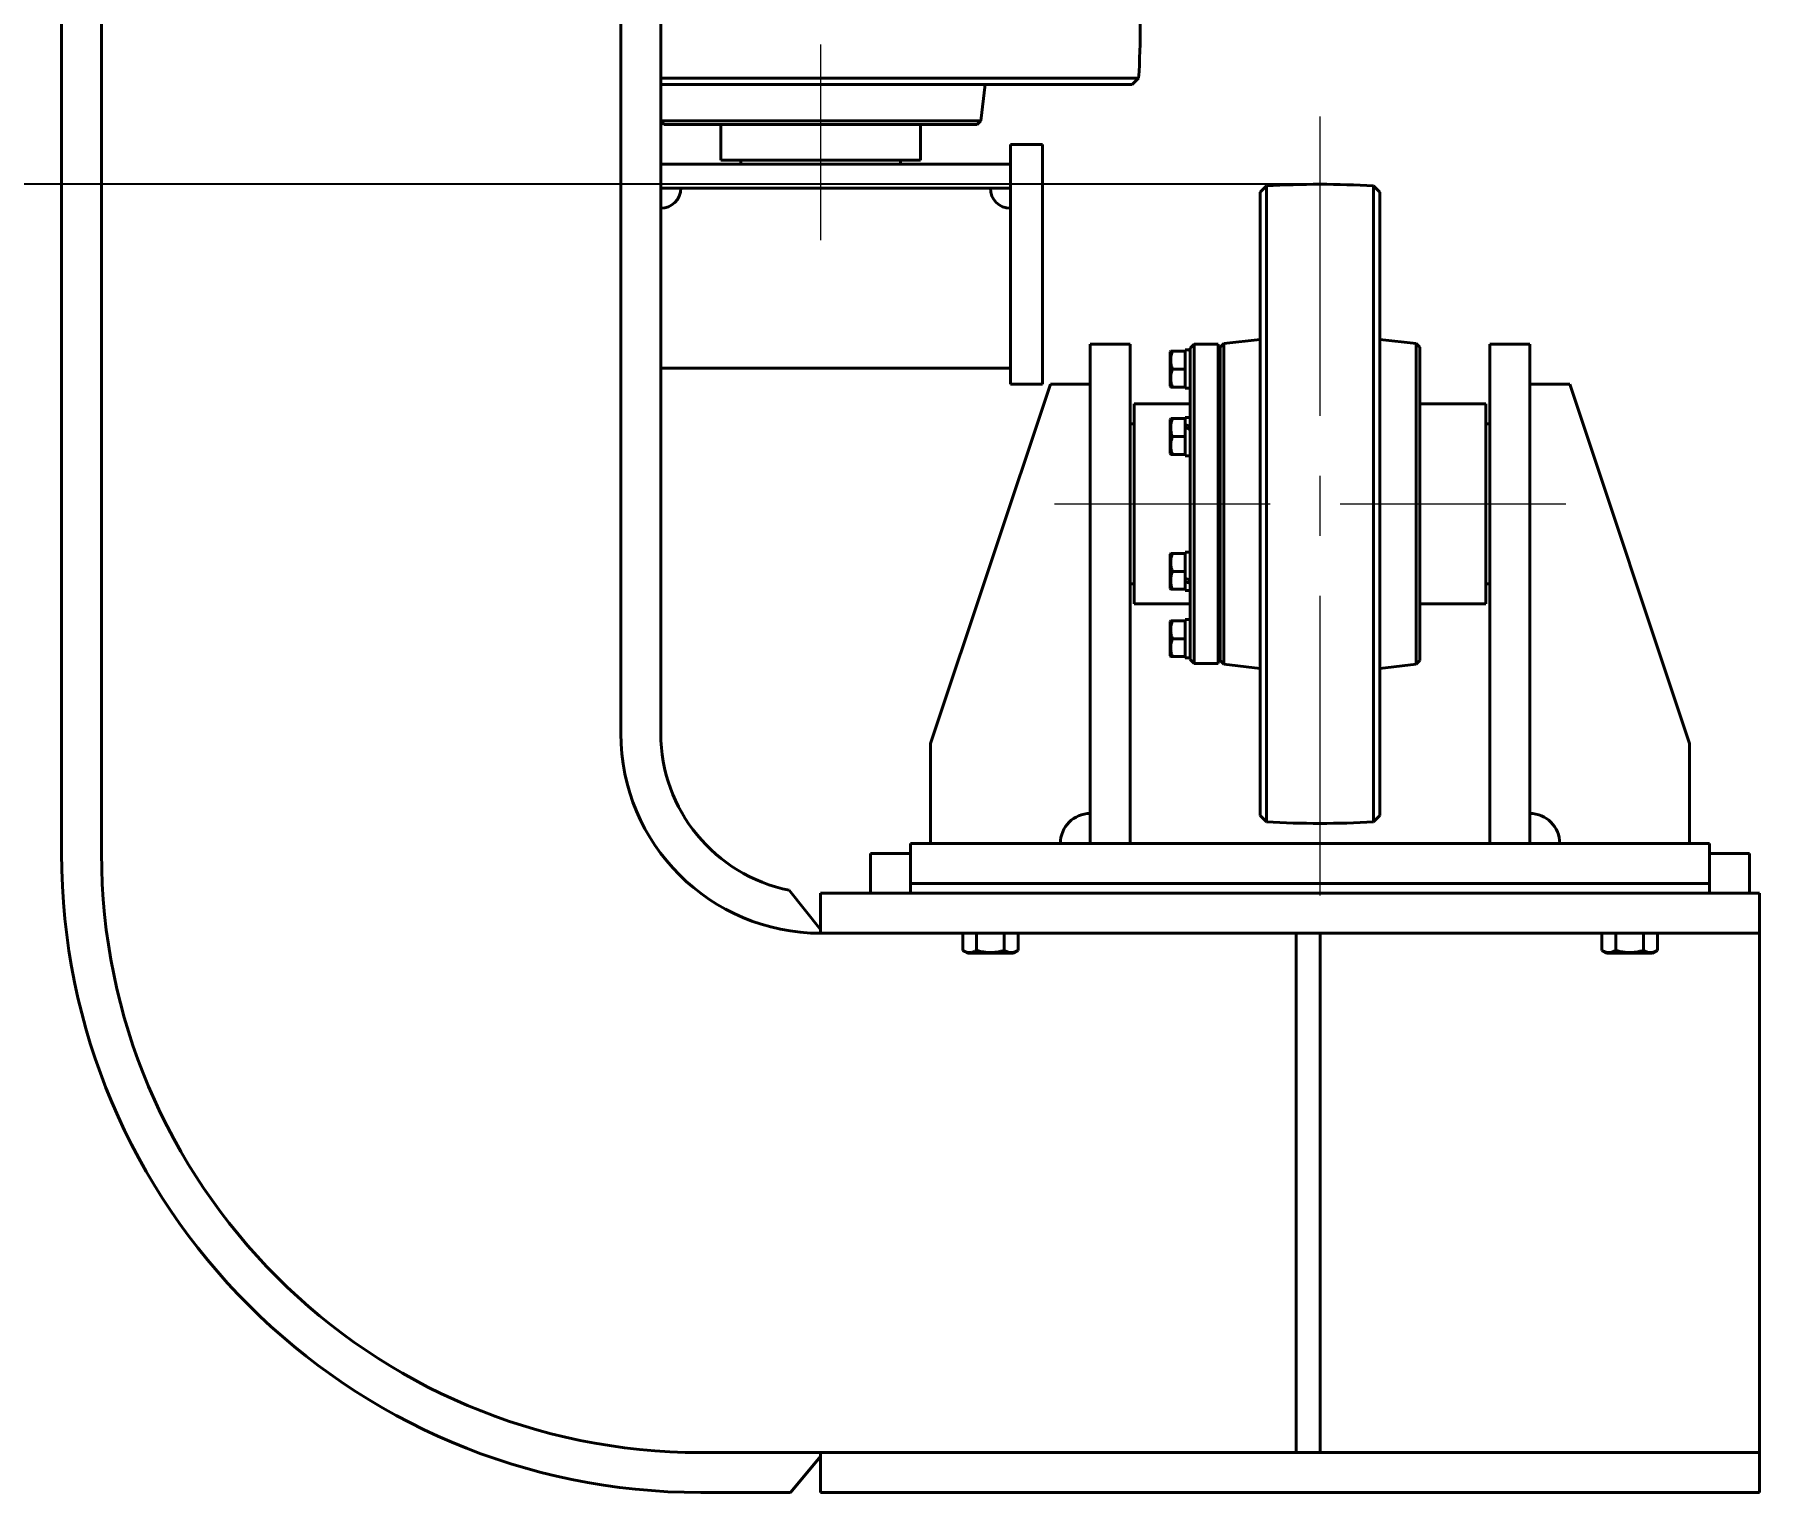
# Model space of a CAD drawing. Header units: millimetres. Extents: x 0 to 594, y 0 to 420.
# Drawn here: x 284.04 to 327.22, y 58.84 to 95.34 of the extents above; entities that cross this region are included whole.
import ezdxf

# ---------------------------------------------------------------- set-up
doc = ezdxf.new("R2010")
doc.units = ezdxf.units.MM
for name, pattern in [('K5LT_AXLED', [12, 7.5, -1.5, 1.5, -1.5]), ('K5LT_BASIC', [0]), ('K5LT_THIN', [0])]:
    doc.linetypes.add(name, pattern=pattern)
doc.layers.add('Системный слой', color=7, linetype='Continuous')
doc.styles.add('KDIMTEXTSTYLE', font='GOST_AU.SHX', dxfattribs={"width": 0.96, "oblique": 15, "height": 5})
doc.dimstyles.new('KDIMSTYLE (0.05)', dxfattribs={"dimtxt": 5, "dimasz": 1, "dimexe": 2, "dimexo": 0.0625, "dimgap": 1, "dimtad": 1, "dimlfac": 20, "dimtxsty": 'KDIMTEXTSTYLE', "dimsah": 1, "dimcen": 0.09, "dimdle": 1, "dimadec": 0, "dimazin": 0, "dimtfac": 0.667, "dimtmove": 0, "dimatfit": 3, "dimfxl": 1, "dimtvp": 1, "dimtolj": 1, "dimtzin": 0, "dimarcsym": 0})

# ---------------------------------------------------------------- blocks, each defined once
blk = doc.blocks.new('U390')
at = {"layer": 'Системный слой', "color": 150, "linetype": 'K5LT_BASIC', "lineweight": 40, "true_color": 0x0080ff}
for p, q in [((320.368, 83.588), (320.368, 86.088)), ((320.368, 81.088), (320.368, 83.588))]:
    blk.add_line(p, q, dxfattribs=at)
blk = doc.blocks.new('U392')
at = {"layer": 'Системный слой', "color": 150, "linetype": 'K5LT_BASIC', "lineweight": 40, "true_color": 0x0080ff}
for p, q in [((312.843, 87.413), (312.843, 87.332)), ((312.843, 87.043), (312.843, 86.963))]:
    blk.add_line(p, q, dxfattribs=at)
blk = doc.blocks.new('U393')
at = {"layer": 'Системный слой', "color": 150, "linetype": 'K5LT_BASIC', "lineweight": 40, "true_color": 0x0080ff}
for p, q in [((312.843, 86.963), (312.843, 86.882)), ((312.843, 86.593), (312.843, 86.513))]:
    blk.add_line(p, q, dxfattribs=at)
blk = doc.blocks.new('U394')
at = {"layer": 'Системный слой', "color": 150, "linetype": 'K5LT_BASIC', "lineweight": 40, "true_color": 0x0080ff}
for p, q in [((312.486, 87.413), (312.481, 87.413)), ((312.481, 87.413), (312.486, 87.413)), ((312.5, 87.413), (312.486, 87.413)), ((312.486, 87.413), (312.5, 87.413)), ((312.521, 87.413), (312.5, 87.413)), ((312.5, 87.413), (312.521, 87.413))]:
    blk.add_line(p, q, dxfattribs=at)
blk = doc.blocks.new('U395')
at = {"layer": 'Системный слой', "color": 150, "linetype": 'K5LT_BASIC', "lineweight": 40, "true_color": 0x0080ff}
for p, q in [((312.468, 86.963), (312.468, 87.39)), ((312.468, 86.535), (312.468, 86.963))]:
    blk.add_line(p, q, dxfattribs=at)
blk = doc.blocks.new('U396')
at = {"layer": 'Системный слой', "color": 150, "linetype": 'K5LT_BASIC', "lineweight": 40, "true_color": 0x0080ff}
for p, q in [((313.668, 80.122), (313.668, 87.588)), ((313.668, 79.588), (313.668, 80.122))]:
    blk.add_line(p, q, dxfattribs=at)
blk = doc.blocks.new('U397')
at = {"layer": 'Системный слой', "color": 150, "linetype": 'K5LT_BASIC', "lineweight": 40, "true_color": 0x0080ff}
for p, q in [((312.968, 80.209), (312.968, 87.488)), ((312.968, 79.688), (312.968, 80.209))]:
    blk.add_line(p, q, dxfattribs=at)
blk = doc.blocks.new('U398')
at = {"layer": 'Системный слой', "color": 150, "linetype": 'K5LT_BASIC', "lineweight": 40, "true_color": 0x0080ff}
for p, q in [((313.068, 80.122), (313.068, 87.588)), ((313.068, 79.588), (313.068, 80.122))]:
    blk.add_line(p, q, dxfattribs=at)
blk = doc.blocks.new('U410')
at = {"layer": 'Системный слой', "color": 150, "linetype": 'K5LT_BASIC', "lineweight": 40, "true_color": 0x0080ff}
for p, q in [((312.843, 80.213), (312.843, 80.132)), ((312.843, 79.843), (312.843, 79.763))]:
    blk.add_line(p, q, dxfattribs=at)
blk = doc.blocks.new('U411')
at = {"layer": 'Системный слой', "color": 150, "linetype": 'K5LT_BASIC', "lineweight": 40, "true_color": 0x0080ff}
for p, q in [((312.843, 80.663), (312.843, 80.582)), ((312.843, 80.293), (312.843, 80.213))]:
    blk.add_line(p, q, dxfattribs=at)
blk = doc.blocks.new('U412')
at = {"layer": 'Системный слой', "color": 150, "linetype": 'K5LT_BASIC', "lineweight": 40, "true_color": 0x0080ff}
for p, q in [((312.486, 80.663), (312.481, 80.663)), ((312.481, 80.663), (312.486, 80.663)), ((312.5, 80.663), (312.486, 80.663)), ((312.486, 80.663), (312.5, 80.663)), ((312.521, 80.663), (312.5, 80.663)), ((312.5, 80.663), (312.521, 80.663))]:
    blk.add_line(p, q, dxfattribs=at)
blk = doc.blocks.new('U413')
at = {"layer": 'Системный слой', "color": 150, "linetype": 'K5LT_BASIC', "lineweight": 40, "true_color": 0x0080ff}
for p, q in [((301.218, 92.188), (303.718, 92.188)), ((303.718, 92.188), (306.218, 92.188))]:
    blk.add_line(p, q, dxfattribs=at)
blk = doc.blocks.new('U415')
at = {"layer": 'Системный слой', "color": 150, "linetype": 'K5LT_BASIC', "lineweight": 40, "true_color": 0x0080ff}
for p, q in [((312.843, 85.753), (312.843, 85.723)), ((312.843, 85.643), (312.843, 85.571)), ((312.843, 85.492), (312.843, 85.353)), ((312.843, 85.193), (312.843, 84.904)), ((312.843, 84.823), (312.843, 84.793))]:
    blk.add_line(p, q, dxfattribs=at)
blk = doc.blocks.new('U425')
at = {"layer": 'Системный слой', "color": 150, "linetype": 'K5LT_BASIC', "lineweight": 40, "true_color": 0x0080ff}
for p, q in [((312.843, 82.378), (312.843, 82.348)), ((312.843, 82.268), (312.843, 81.978)), ((312.843, 81.818), (312.843, 81.721)), ((312.843, 81.638), (312.843, 81.529)), ((312.843, 81.448), (312.843, 81.418))]:
    blk.add_line(p, q, dxfattribs=at)
blk = doc.blocks.new('U427')
at = {"layer": 'Системный слой', "color": 150, "linetype": 'K5LT_BASIC', "lineweight": 40, "true_color": 0x0080ff}
for p, q in [((312.843, 80.693), (312.843, 80.663)), ((312.843, 80.582), (312.843, 80.293)), ((312.843, 80.132), (312.843, 79.843)), ((312.843, 79.763), (312.843, 79.738))]:
    blk.add_line(p, q, dxfattribs=at)
blk = doc.blocks.new('U428')
at = {"layer": 'Системный слой', "color": 150, "linetype": 'K5LT_BASIC', "lineweight": 40, "true_color": 0x0080ff}
for p, q in [((312.843, 82.348), (312.843, 82.268)), ((312.843, 81.978), (312.843, 81.898))]:
    blk.add_line(p, q, dxfattribs=at)
blk = doc.blocks.new('U429')
at = {"layer": 'Системный слой', "color": 150, "linetype": 'K5LT_BASIC', "lineweight": 40, "true_color": 0x0080ff}
for p, q in [((312.843, 81.898), (312.843, 81.818)), ((312.843, 81.721), (312.843, 81.638)), ((312.843, 81.529), (312.843, 81.448))]:
    blk.add_line(p, q, dxfattribs=at)
blk = doc.blocks.new('U430')
at = {"layer": 'Системный слой', "color": 150, "linetype": 'K5LT_BASIC', "lineweight": 40, "true_color": 0x0080ff}
for p, q in [((312.486, 82.348), (312.481, 82.348)), ((312.481, 82.348), (312.486, 82.348)), ((312.486, 82.348), (312.5, 82.349)), ((312.5, 82.348), (312.486, 82.348)), ((312.5, 82.349), (312.521, 82.349)), ((312.521, 82.348), (312.5, 82.348))]:
    blk.add_line(p, q, dxfattribs=at)
blk = doc.blocks.new('U435')
at = {"layer": 'Системный слой', "color": 150, "linetype": 'K5LT_BASIC', "lineweight": 40, "true_color": 0x0080ff}
for p, q in [((312.843, 87.442), (312.843, 87.413)), ((312.843, 87.332), (312.843, 87.043)), ((312.843, 86.882), (312.843, 86.593)), ((312.843, 86.513), (312.843, 86.483))]:
    blk.add_line(p, q, dxfattribs=at)
blk = doc.blocks.new('U443')
at = {"layer": 'Системный слой', "color": 150, "linetype": 'K5LT_BASIC', "lineweight": 40, "true_color": 0x0080ff}
for p, q in [((303.718, 72.838), (307.275, 72.838)), ((308.661, 72.838), (315.618, 72.838)), ((316.218, 72.838), (323.275, 72.838)), ((324.661, 72.838), (327.218, 72.838))]:
    blk.add_line(p, q, dxfattribs=at)
blk = doc.blocks.new('U450')
at = {"layer": 'Системный слой', "color": 150, "linetype": 'K5LT_BASIC', "lineweight": 40, "true_color": 0x0080ff}
for p, q in [((312.843, 85.273), (312.843, 85.193)), ((312.843, 84.904), (312.843, 84.823))]:
    blk.add_line(p, q, dxfattribs=at)
blk = doc.blocks.new('U451')
at = {"layer": 'Системный слой', "color": 150, "linetype": 'K5LT_BASIC', "lineweight": 40, "true_color": 0x0080ff}
for p, q in [((312.843, 85.723), (312.843, 85.643)), ((312.843, 85.571), (312.843, 85.492)), ((312.843, 85.353), (312.843, 85.273))]:
    blk.add_line(p, q, dxfattribs=at)
blk = doc.blocks.new('U452')
at = {"layer": 'Системный слой', "color": 150, "linetype": 'K5LT_BASIC', "lineweight": 40, "true_color": 0x0080ff}
for p, q in [((312.468, 84.903), (312.468, 85.701)), ((312.468, 84.846), (312.468, 84.903))]:
    blk.add_line(p, q, dxfattribs=at)
blk = doc.blocks.new('U453')
at = {"layer": 'Системный слой', "color": 150, "linetype": 'K5LT_BASIC', "lineweight": 40, "true_color": 0x0080ff}
for p, q in [((312.486, 85.723), (312.481, 85.723)), ((312.481, 85.723), (312.486, 85.723)), ((312.486, 85.723), (312.5, 85.724)), ((312.5, 85.723), (312.486, 85.723)), ((312.5, 85.724), (312.521, 85.724)), ((312.521, 85.723), (312.5, 85.723))]:
    blk.add_line(p, q, dxfattribs=at)
blk = doc.blocks.new('U461')
at = {"layer": 'Системный слой', "color": 150, "linetype": 'K5LT_BASIC', "lineweight": 40, "true_color": 0x0080ff}
for p, q in [((313.808, 81.58), (313.808, 87.599)), ((313.808, 79.577), (313.808, 81.58))]:
    blk.add_line(p, q, dxfattribs=at)
blk = doc.blocks.new('U462')
at = {"layer": 'Системный слой', "color": 150, "linetype": 'K5LT_BASIC', "lineweight": 40, "true_color": 0x0080ff}
for p, q in [((313.718, 81.626), (313.718, 87.508)), ((313.718, 79.668), (313.718, 81.626))]:
    blk.add_line(p, q, dxfattribs=at)
blk = doc.blocks.new('U463')
at = {"layer": 'Системный слой', "color": 150, "linetype": 'K5LT_BASIC', "lineweight": 40, "true_color": 0x0080ff}
for p, q in [((318.627, 81.58), (318.627, 87.599)), ((318.627, 79.577), (318.627, 81.58))]:
    blk.add_line(p, q, dxfattribs=at)
blk = doc.blocks.new('U464')
at = {"layer": 'Системный слой', "color": 150, "linetype": 'K5LT_BASIC', "lineweight": 40, "true_color": 0x0080ff}
for p, q in [((318.718, 81.626), (318.718, 87.508)), ((318.718, 79.668), (318.718, 81.626))]:
    blk.add_line(p, q, dxfattribs=at)
blk = doc.blocks.new('U465')
at = {"layer": 'Системный слой', "color": 150, "linetype": 'K5LT_BASIC', "lineweight": 40, "true_color": 0x0080ff}
for p, q in [((314.877, 79.603), (314.877, 91.548)), ((314.877, 75.628), (314.877, 79.603))]:
    blk.add_line(p, q, dxfattribs=at)
blk = doc.blocks.new('U466')
at = {"layer": 'Системный слой', "color": 150, "linetype": 'K5LT_BASIC', "lineweight": 40, "true_color": 0x0080ff}
for p, q in [((314.718, 79.683), (314.718, 91.388)), ((314.718, 75.787), (314.718, 79.683))]:
    blk.add_line(p, q, dxfattribs=at)
blk = doc.blocks.new('U467')
at = {"layer": 'Системный слой', "color": 150, "linetype": 'K5LT_BASIC', "lineweight": 40, "true_color": 0x0080ff}
for p, q in [((317.558, 79.603), (317.558, 91.548)), ((317.558, 75.628), (317.558, 79.603))]:
    blk.add_line(p, q, dxfattribs=at)
blk = doc.blocks.new('U468')
at = {"layer": 'Системный слой', "color": 150, "linetype": 'K5LT_BASIC', "lineweight": 40, "true_color": 0x0080ff}
for p, q in [((317.718, 79.683), (317.718, 91.388)), ((317.718, 75.787), (317.718, 79.683))]:
    blk.add_line(p, q, dxfattribs=at)
blk = doc.blocks.new('U469')
at = {"layer": 'Системный слой', "color": 150, "linetype": 'K5LT_BASIC', "lineweight": 40, "true_color": 0x0080ff}
for p, q in [((301.718, 100.088), (301.718, 99.988)), ((301.718, 92.188), (301.718, 92.088))]:
    blk.add_line(p, q, dxfattribs=at)
blk = doc.blocks.new('U470')
at = {"layer": 'Системный слой', "color": 150, "linetype": 'K5LT_BASIC', "lineweight": 40, "true_color": 0x0080ff}
for p, q in [((305.718, 100.088), (305.718, 99.988)), ((305.718, 92.188), (305.718, 92.088))]:
    blk.add_line(p, q, dxfattribs=at)
blk = doc.blocks.new('U471')
at = {"layer": 'Системный слой', "color": 150, "linetype": 'K5LT_BASIC', "lineweight": 40, "true_color": 0x0080ff}
for p, q in [((311.568, 83.575), (311.568, 86.088)), ((311.568, 81.088), (311.568, 83.575))]:
    blk.add_line(p, q, dxfattribs=at)
blk = doc.blocks.new('U472')
at = {"layer": 'Системный слой', "color": 150, "linetype": 'K5LT_BASIC', "lineweight": 40, "true_color": 0x0080ff}
for p, q in [((311.468, 81.588), (311.568, 81.588)), ((320.368, 81.588), (320.468, 81.588))]:
    blk.add_line(p, q, dxfattribs=at)
blk = doc.blocks.new('U473')
at = {"layer": 'Системный слой', "color": 150, "linetype": 'K5LT_BASIC', "lineweight": 40, "true_color": 0x0080ff}
for p, q in [((311.468, 85.588), (311.568, 85.588)), ((320.368, 85.588), (320.468, 85.588))]:
    blk.add_line(p, q, dxfattribs=at)
blk = doc.blocks.new('KDIMARROW_01')
at = {"layer": 'Системный слой'}
blk.add_hatch(color=0, dxfattribs=at).paths.add_polyline_path([(-5, -0.658), (0, 0), (-5, 0.658), (-4.5, 0)])
at = {"layer": 'Системный слой', "color": 0, "linetype": 'K5LT_THIN', "lineweight": 18}
for p, q in [((-4.5, 0), (-5, 0.658)), ((-5, 0.658), (0, 0)), ((0, 0), (-5, -0.658)), ((-5, -0.658), (-4.5, 0)), ((0, 0), (-1, 0))]:
    blk.add_line(p, q, dxfattribs=at)

msp = doc.modelspace()

# ---------------------------------------------------------------- linework, layer by layer
at = {"layer": 'Системный слой', "color": 150, "linetype": 'K5LT_BASIC', "lineweight": 40, "true_color": 0x0080ff}
for p, q in [((284.71768, 74.83785), (284.71768, 141.08785)), ((285.71768, 141.08785), (285.71768, 74.83785)), ((298.71768, 77.83785), (298.71768, 136.08785)), ((299.71768, 136.08785), (299.71768, 77.83785)), ((311.67771, 94.24737), (299.71768, 94.24737)), ((311.51819, 94.08785), (311.67771, 94.24737)), ((311.51819, 94.08785), (299.71768, 94.08785)), ((307.83616, 94.08785), (307.72843, 93.1786)), ((307.72843, 93.1786), (299.71768, 93.1786)), ((299.79768, 93.08785), (299.71768, 93.16785)), ((307.63768, 93.08785), (299.79768, 93.08785)), ((301.21768, 93.08785), (301.21768, 92.18785)), ((306.21768, 93.08785), (306.21768, 92.18785)), ((307.63768, 93.08785), (307.72843, 93.1786)), ((308.46768, 92.58785), (309.26768, 92.58785)), ((308.46768, 86.58785), (308.46768, 92.58785)), ((309.26768, 86.58785), (309.26768, 92.58785)), ((308.46768, 92.08785), (299.71768, 92.08785)), ((299.71768, 91.48785), (299.71768, 92.08785)), ((308.46768, 91.48785), (308.46768, 92.08785)), ((314.8772, 91.54788), (314.71768, 91.38836)), ((317.71768, 91.38836), (317.55816, 91.54788)), ((308.46768, 91.48785), (299.71768, 91.48785)), ((313.80843, 87.5986), (314.71768, 87.70633)), ((317.71768, 87.70633), (318.62693, 87.5986)), ((310.46768, 87.58785), (311.46768, 87.58785)), ((310.46768, 75.08785), (310.46768, 87.58785)), ((311.46768, 75.08785), (311.46768, 87.58785)), ((312.48067, 87.41285), (312.46768, 87.39035)), ((312.84268, 87.41302), (312.52086, 87.41302)), ((312.84268, 87.41268), (312.52086, 87.41268)), ((312.84268, 87.41274), (312.84268, 87.41268)), ((312.90432, 87.44059), (312.96768, 87.44227)), ((313.06768, 87.58785), (312.96768, 87.48785)), ((313.06768, 87.58785), (313.66768, 87.58785)), ((313.66768, 87.26285), (313.71768, 87.26285)), ((313.80843, 87.5986), (313.71768, 87.50785)), ((318.71768, 87.50785), (318.62693, 87.5986)), ((321.46768, 87.58785), (320.46768, 87.58785)), ((320.46768, 87.58785), (320.46768, 75.08785)), ((321.46768, 87.58785), (321.46768, 75.08785)), ((299.71768, 86.98785), (308.46768, 86.98785)), ((312.84268, 86.96251), (312.52086, 86.96251)), ((309.46768, 86.58785), (306.46768, 77.58785)), ((308.46768, 86.58785), (309.26768, 86.58785)), ((310.46768, 86.58785), (309.46768, 86.58785)), ((312.48067, 86.51285), (312.46768, 86.53535)), ((312.84268, 86.51268), (312.52086, 86.51268)), ((312.96768, 86.48285), (312.84268, 86.48285)), ((313.66768, 86.66285), (313.71768, 86.66285)), ((321.46768, 86.58785), (322.46768, 86.58785)), ((322.46768, 86.58785), (325.46768, 77.58785)), ((311.56768, 86.08785), (312.96768, 86.08785)), ((318.71768, 86.08785), (320.36768, 86.08785)), ((312.48067, 85.72344), (312.46768, 85.70094)), ((312.84268, 85.72361), (312.52086, 85.72361)), ((312.84268, 85.72327), (312.52086, 85.72327)), ((312.96768, 85.75344), (312.84268, 85.75344)), ((312.84268, 85.72333), (312.84268, 85.72327)), ((313.66768, 85.57344), (313.71768, 85.57344)), ((312.84268, 85.2731), (312.52086, 85.2731)), ((312.48067, 84.82344), (312.46768, 84.84594)), ((312.84268, 84.82327), (312.52086, 84.82327)), ((312.96768, 84.79344), (312.84268, 84.79344)), ((313.66768, 84.97344), (313.71768, 84.97344)), ((312.48067, 82.34844), (312.46768, 82.32594)), ((312.46768, 81.47094), (312.46768, 82.32594)), ((312.84268, 82.34861), (312.52086, 82.34861)), ((312.84268, 82.34827), (312.52086, 82.34827)), ((312.96768, 82.37844), (312.84268, 82.37844)), ((312.84268, 82.34833), (312.84268, 82.34827)), ((313.66768, 82.19844), (313.71768, 82.19844)), ((312.84268, 81.8981), (312.52086, 81.8981)), ((312.48067, 81.44844), (312.46768, 81.47094)), ((312.84268, 81.44827), (312.52086, 81.44827)), ((312.96768, 81.41844), (312.84268, 81.41844)), ((313.66768, 81.59844), (313.71768, 81.59844)), ((311.56768, 81.08785), (312.96768, 81.08785)), ((318.71768, 81.08785), (320.36768, 81.08785)), ((312.48067, 80.66285), (312.46768, 80.64035)), ((312.46768, 79.78535), (312.46768, 80.64035)), ((312.84268, 80.66302), (312.52086, 80.66302)), ((312.84268, 80.66268), (312.52086, 80.66268)), ((312.96768, 80.69285), (312.84268, 80.69285)), ((312.84268, 80.66274), (312.84268, 80.66268)), ((313.66768, 80.51285), (313.71768, 80.51285)), ((312.84268, 80.21251), (312.52086, 80.21251)), ((313.66768, 79.91285), (313.71768, 79.91285)), ((312.48067, 79.76285), (312.46768, 79.78535)), ((312.84268, 79.76268), (312.52086, 79.76268)), ((312.84268, 79.73346), (312.84268, 79.73783)), ((312.84268, 79.73346), (312.90432, 79.73511)), ((313.06768, 79.58785), (312.96768, 79.68785)), ((313.06768, 79.58785), (313.66768, 79.58785)), ((313.80843, 79.5771), (313.71768, 79.66785)), ((313.80843, 79.5771), (314.71768, 79.46937)), ((317.71768, 79.46937), (318.62693, 79.5771)), ((318.71768, 79.66785), (318.62693, 79.5771)), ((306.46768, 77.58785), (306.46768, 75.08785)), ((325.46768, 77.58785), (325.46768, 75.08785)), ((314.8772, 75.62782), (314.71768, 75.78734)), ((317.71768, 75.78734), (317.55816, 75.62782)), ((304.96768, 74.83785), (304.96768, 73.83785)), ((304.96768, 74.83785), (305.96768, 74.83785)), ((325.96768, 75.08785), (305.96768, 75.08785)), ((305.96768, 74.08785), (305.96768, 75.08785)), ((325.96768, 74.08785), (325.96768, 75.08785)), ((325.96768, 74.83785), (326.96768, 74.83785)), ((326.96768, 74.83785), (326.96768, 73.83785)), ((302.93322, 73.91553), (303.71768, 72.93601)), ((303.71768, 73.83785), (327.21768, 73.83785)), ((303.71768, 72.83785), (303.71768, 73.83785)), ((325.96768, 74.08785), (305.96768, 74.08785)), ((305.96768, 74.08785), (325.96768, 74.08785)), ((305.96768, 74.08785), (305.96768, 73.83785)), ((325.96768, 74.08785), (325.96768, 73.83785)), ((327.21768, 73.83785), (327.21768, 72.83785)), ((327.21768, 72.83785), (303.71768, 72.83785)), ((307.27486, 72.83785), (307.27486, 72.40876)), ((307.27486, 72.83785), (307.62127, 72.83785)), ((307.62127, 72.83785), (308.31409, 72.83785)), ((307.62127, 72.83785), (307.62127, 72.40876)), ((308.31409, 72.83785), (308.6605, 72.83785)), ((308.31409, 72.83785), (308.31409, 72.40876)), ((308.6605, 72.83785), (308.6605, 72.40876)), ((316.21768, 72.83785), (315.61768, 72.83785)), ((315.61768, 72.83785), (315.61768, 59.83785)), ((316.21768, 72.83785), (316.21768, 59.83785)), ((323.27486, 72.83785), (323.27486, 72.40876)), ((323.27486, 72.83785), (323.62127, 72.83785)), ((323.62127, 72.83785), (324.31409, 72.83785)), ((323.62127, 72.83785), (323.62127, 72.40876)), ((324.31409, 72.83785), (324.6605, 72.83785)), ((324.31409, 72.83785), (324.31409, 72.40876)), ((324.6605, 72.83785), (324.6605, 72.40876)), ((327.21768, 72.83785), (327.21768, 59.83785)), ((307.27486, 72.40876), (307.39768, 72.33785)), ((308.53768, 72.33785), (307.39768, 72.33785)), ((308.6605, 72.40876), (308.53768, 72.33785)), ((323.27486, 72.40876), (323.39768, 72.33785)), ((324.53768, 72.33785), (323.39768, 72.33785)), ((324.6605, 72.40876), (324.53768, 72.33785)), ((300.71768, 59.83785), (303.71768, 59.83785)), ((303.71768, 59.73785), (302.96249, 58.83785)), ((303.71768, 58.83785), (303.71768, 59.83785)), ((303.71768, 59.83785), (327.21768, 59.83785)), ((303.71768, 59.83785), (303.71768, 59.73785)), ((316.21768, 59.83785), (315.61768, 59.83785)), ((327.21768, 59.83785), (327.21768, 58.83785)), ((302.96249, 58.83785), (300.71768, 58.83785)), ((327.21768, 58.83785), (303.71768, 58.83785))]:
    msp.add_line(p, q, dxfattribs=at)
at = {"layer": 'Системный слой', "color": 30, "linetype": 'K5LT_AXLED', "lineweight": 18, "true_color": 0xff8000}
for p, q in [((303.71768, 95.08785), (303.71768, 90.18785)), ((316.21768, 73.78734), (316.21768, 93.38836)), ((309.56768, 83.58785), (314.96768, 83.58785)), ((316.71768, 83.58785), (322.36768, 83.58785))]:
    msp.add_line(p, q, dxfattribs=at)
at = {"layer": 'Системный слой', "color": 7, "linetype": 'K5LT_THIN', "lineweight": 18}
for p, q in [((313.66768, 87.22902), (313.71768, 87.22902)), ((313.66768, 86.69668), (313.71768, 86.69668)), ((313.66768, 85.53961), (313.71768, 85.53961)), ((313.66768, 85.00727), (313.71768, 85.00727)), ((313.66768, 82.16461), (313.71768, 82.16461)), ((313.66768, 81.63227), (313.71768, 81.63227)), ((313.66768, 80.47902), (313.71768, 80.47902)), ((313.66768, 79.94668), (313.71768, 79.94668))]:
    msp.add_line(p, q, dxfattribs=at)
at = {"layer": 'Системный слой', "color": 150, "linetype": 'K5LT_BASIC', "lineweight": 40, "true_color": 0x0080ff}
for centre, radius, start, end in [((289.21768, 95.58785), 22.5, 356.584475, 3.415525), ((316.21768, 69.08785), 22.5, 86.584475, 93.415525), ((299.71768, 91.48785), 0.5, 270, 0), ((308.46768, 91.48785), 0.5, 180, 270), ((313.71768, 86.13785), 0.05, 180, 270), ((313.71768, 81.03785), 0.05, 90, 180), ((303.71768, 77.83785), 5, 180, 270), ((303.71768, 77.83785), 4, 180, 258.690068), ((310.46768, 75.08785), 0.75, 90, 180), ((316.21768, 98.08785), 22.5, 266.584475, 273.415525), ((321.46768, 75.08785), 0.75, 0, 90), ((300.71768, 74.83785), 16, 180, 270), ((300.71768, 74.83785), 15, 180, 270), ((307.53768, 72.86785), 0.03, 270, 270.015272), ((308.39768, 72.86785), 0.03, 269.984728, 270), ((323.53768, 72.86785), 0.03, 270, 270.016553), ((324.39768, 72.86785), 0.03, 269.983447, 270)]:
    msp.add_arc(centre, radius, start, end, dxfattribs=at)
for centre, major_axis, ratio, start_param, end_param in [((312.77726, 86.96285), (-1.31879, 0.00036), 0.36397013, 4.56759486, 4.66286487), ((313.0331, 85.27344), (-1.3169, 0.42808), 0.16487881, -1.46762679, -1.37235678), ((312.77726, 85.27344), (-1.3169, 0.42808), 0.16487881, 4.62104096, 4.71631096), ((313.0331, 81.89844), (-1.31689, 0.42782), 0.16527295, 1.47954341, 1.57481341), ((312.77726, 81.89844), (-1.31689, 0.42782), 0.16527295, -4.60912434, -4.51385433), ((313.0331, 80.21285), (-1.31879, -0.00036), 0.36397013, 1.42580288, 1.52107288)]:
    msp.add_ellipse(centre, major_axis=major_axis, ratio=ratio, start_param=start_param, end_param=end_param, dxfattribs=at)
for points, knots in [([(312.52086, 86.96251), (312.51574, 86.97787), (312.50787, 87.00347), (312.49803, 87.04158), (312.49088, 87.07549), (312.48643, 87.10385), (312.48345, 87.12917), (312.4813, 87.15483), (312.48036, 87.18642), (312.48106, 87.21267), (312.48277, 87.23935), (312.48571, 87.26735), (312.49266, 87.3101), (312.50392, 87.35864), (312.51497, 87.39498), (312.52086, 87.41268)], [0, 0, 0, 0, 1.67981626, 2.78068749, 4.10062144, 5.2997801, 5.78516139, 6.77396186, 7.99981908, 9.10206657, 9.53045066, 10.80659157, 12.05516695, 14.06256115, 16, 16, 16, 16]), ([(312.52086, 86.51268), (312.51574, 86.52803), (312.50787, 86.55361), (312.49803, 86.59169), (312.49088, 86.62558), (312.48643, 86.65391), (312.48345, 86.67922), (312.4813, 86.70485), (312.48036, 86.73642), (312.48106, 86.76265), (312.48277, 86.78931), (312.48571, 86.81729), (312.49266, 86.86), (312.50392, 86.90851), (312.51497, 86.94483), (312.52086, 86.96251)], [0, 0, 0, 0, 1.67981626, 2.78068749, 4.10062144, 5.2997801, 5.78516139, 6.77396186, 7.99981908, 9.10206657, 9.53045066, 10.80659157, 12.05516695, 14.06256115, 16, 16, 16, 16]), ([(312.48067, 86.51285), (312.48068, 86.51284), (312.48163, 86.51282), (312.48581, 86.51279), (312.49274, 86.51276), (312.50397, 86.51272), (312.51428, 86.51269), (312.52086, 86.51268)], [0, 0, 0, 0, 1.4478035, 2.79754158, 4.27723065, 5.83688819, 8, 8, 8, 8]), ([(312.52086, 85.2731), (312.51467, 85.29169), (312.50692, 85.31732), (312.49733, 85.35547), (312.49088, 85.38608), (312.48559, 85.41981), (312.48244, 85.44985), (312.48083, 85.47759), (312.4805, 85.50376), (312.48133, 85.52938), (312.48345, 85.55799), (312.48749, 85.59035), (312.49783, 85.64721), (312.51028, 85.6915), (312.52086, 85.72327)], [0, 0, 0, 0, 1.90502276, 2.60689452, 3.8443326, 4.96854384, 5.9570695, 6.81329934, 7.70142944, 8.53318741, 9.33577528, 10.52418436, 11.73854707, 15, 15, 15, 15]), ([(312.52086, 84.82327), (312.51574, 84.83862), (312.50787, 84.8642), (312.49803, 84.90228), (312.49088, 84.93617), (312.48643, 84.9645), (312.48345, 84.98981), (312.4813, 85.01544), (312.48036, 85.04701), (312.48106, 85.07324), (312.48277, 85.09991), (312.48571, 85.12789), (312.49266, 85.1706), (312.50392, 85.21911), (312.51497, 85.25542), (312.52086, 85.2731)], [0, 0, 0, 0, 1.67981626, 2.78068749, 4.10062144, 5.2997801, 5.78516139, 6.77396186, 7.99981908, 9.10206657, 9.53045066, 10.80659157, 12.05516695, 14.06256115, 16, 16, 16, 16]), ([(312.48067, 84.82344), (312.48068, 84.82343), (312.48123, 84.82342), (312.4838, 84.82339), (312.48854, 84.82337), (312.49919, 84.82333), (312.51128, 84.82329), (312.52086, 84.82327)], [0, 0, 0, 0, 1.09650985, 2.13884191, 3.42597572, 4.85227536, 8, 8, 8, 8]), ([(312.52086, 81.8981), (312.51574, 81.91347), (312.50787, 81.93906), (312.49803, 81.97717), (312.49088, 82.01109), (312.48643, 82.03944), (312.48345, 82.06477), (312.4813, 82.09042), (312.48036, 82.12201), (312.48106, 82.14826), (312.48277, 82.17495), (312.48571, 82.20295), (312.49266, 82.24569), (312.50392, 82.29423), (312.51497, 82.33058), (312.52086, 82.34827)], [0, 0, 0, 0, 1.67981626, 2.78068749, 4.10062144, 5.2997801, 5.78516139, 6.77396186, 7.99981908, 9.10206657, 9.53045066, 10.80659157, 12.05516695, 14.06256115, 16, 16, 16, 16]), ([(312.52086, 81.44827), (312.51467, 81.46684), (312.50692, 81.49245), (312.49733, 81.53058), (312.49088, 81.56117), (312.48559, 81.59487), (312.48244, 81.62489), (312.48083, 81.6526), (312.4805, 81.67876), (312.48133, 81.70436), (312.48345, 81.73294), (312.48749, 81.76528), (312.49783, 81.8221), (312.51028, 81.86635), (312.52086, 81.8981)], [0, 0, 0, 0, 1.90502276, 2.60689452, 3.8443326, 4.96854384, 5.9570695, 6.81329934, 7.70142944, 8.53318741, 9.33577528, 10.52418436, 11.73854707, 15, 15, 15, 15]), ([(312.48067, 81.44844), (312.48068, 81.44843), (312.48123, 81.44842), (312.4838, 81.44839), (312.48854, 81.44837), (312.49919, 81.44833), (312.51128, 81.44829), (312.52086, 81.44827)], [0, 0, 0, 0, 1.09650985, 2.13884191, 3.42597572, 4.85227536, 8, 8, 8, 8]), ([(312.52086, 80.21251), (312.51574, 80.22787), (312.50787, 80.25347), (312.49803, 80.29158), (312.49088, 80.32549), (312.48643, 80.35385), (312.48345, 80.37917), (312.4813, 80.40483), (312.48036, 80.43642), (312.48106, 80.46267), (312.48277, 80.48935), (312.48571, 80.51736), (312.49266, 80.5601), (312.50392, 80.60864), (312.51497, 80.64499), (312.52086, 80.66268)], [0, 0, 0, 0, 1.67981626, 2.78068749, 4.10062144, 5.2997801, 5.78516139, 6.77396186, 7.99981908, 9.10206657, 9.53045066, 10.80659157, 12.05516695, 14.06256115, 16, 16, 16, 16]), ([(312.52086, 79.76268), (312.51574, 79.77803), (312.50787, 79.80361), (312.49803, 79.84169), (312.49088, 79.87558), (312.48643, 79.90391), (312.48345, 79.92922), (312.4813, 79.95485), (312.48036, 79.98642), (312.48106, 80.01265), (312.48277, 80.03932), (312.48571, 80.0673), (312.49266, 80.11001), (312.50392, 80.15851), (312.51497, 80.19483), (312.52086, 80.21251)], [0, 0, 0, 0, 1.67981626, 2.78068749, 4.10062144, 5.2997801, 5.78516139, 6.77396186, 7.99981908, 9.10206657, 9.53045066, 10.80659157, 12.05516695, 14.06256115, 16, 16, 16, 16]), ([(312.48067, 79.76285), (312.48068, 79.76284), (312.48163, 79.76282), (312.48581, 79.76279), (312.49274, 79.76276), (312.50397, 79.76272), (312.51428, 79.7627), (312.52086, 79.76268)], [0, 0, 0, 0, 1.4478035, 2.79754158, 4.27723065, 5.83688819, 8, 8, 8, 8]), ([(307.62127, 72.40876), (307.60781, 72.40099), (307.58553, 72.38924), (307.55614, 72.37666), (307.5361, 72.36961), (307.51695, 72.36398), (307.49748, 72.35952), (307.47513, 72.35628), (307.45404, 72.35496), (307.43384, 72.35531), (307.41454, 72.3571), (307.39583, 72.36017), (307.37448, 72.36513), (307.345, 72.37435), (307.31076, 72.38905), (307.28573, 72.40248), (307.27486, 72.40876)], [0, 0, 0, 0, 2.03197676, 3.33971817, 4.35691028, 4.98286377, 6.14673398, 7.19733448, 8.23107414, 9.20464301, 10.12610383, 11.03238569, 11.92740894, 13.24282625, 15.35658079, 17, 17, 17, 17]), ([(308.31409, 72.40876), (308.29045, 72.40193), (308.25554, 72.39262), (308.19695, 72.37924), (308.15359, 72.37106), (308.10544, 72.36398), (308.06651, 72.35952), (308.02181, 72.35628), (307.97826, 72.35492), (307.93785, 72.35535), (307.89303, 72.35752), (307.8449, 72.36189), (307.78485, 72.37035), (307.71009, 72.38482), (307.65405, 72.3993), (307.62127, 72.40876)], [0, 0, 0, 0, 1.67981626, 2.46425431, 4.10062144, 4.68975414, 5.78516139, 6.77396186, 7.74689331, 8.75724699, 9.53045066, 10.80829449, 12.05516695, 13.66764409, 16, 16, 16, 16]), ([(308.6605, 72.40876), (308.64704, 72.40099), (308.62476, 72.38924), (308.59537, 72.37666), (308.57533, 72.36961), (308.55618, 72.36398), (308.53671, 72.35952), (308.51436, 72.35628), (308.49327, 72.35496), (308.47307, 72.35531), (308.45377, 72.3571), (308.43506, 72.36017), (308.41371, 72.36513), (308.38423, 72.37435), (308.34999, 72.38905), (308.32496, 72.40248), (308.31409, 72.40876)], [0, 0, 0, 0, 2.03197676, 3.33971817, 4.35691028, 4.98286377, 6.14673398, 7.19733448, 8.23107414, 9.20464301, 10.12610383, 11.03238569, 11.92740894, 13.24282625, 15.35658079, 17, 17, 17, 17]), ([(323.62127, 72.40876), (323.60781, 72.40099), (323.58553, 72.38924), (323.55614, 72.37666), (323.5361, 72.36961), (323.51695, 72.36398), (323.49748, 72.35952), (323.47513, 72.35628), (323.45404, 72.35496), (323.43384, 72.35531), (323.41454, 72.3571), (323.39583, 72.36017), (323.37448, 72.36513), (323.345, 72.37435), (323.31076, 72.38905), (323.28573, 72.40248), (323.27486, 72.40876)], [0, 0, 0, 0, 2.03197676, 3.33971817, 4.35691028, 4.98286377, 6.14673398, 7.19733448, 8.23107414, 9.20464301, 10.12610383, 11.03238569, 11.92740894, 13.24282625, 15.35658079, 17, 17, 17, 17]), ([(324.31409, 72.40876), (324.29045, 72.40193), (324.25554, 72.39262), (324.19695, 72.37924), (324.15359, 72.37106), (324.10544, 72.36398), (324.06651, 72.35952), (324.02181, 72.35628), (323.97826, 72.35492), (323.93785, 72.35535), (323.89303, 72.35752), (323.8449, 72.36189), (323.78485, 72.37035), (323.71009, 72.38482), (323.65405, 72.3993), (323.62127, 72.40876)], [0, 0, 0, 0, 1.67981626, 2.46425431, 4.10062144, 4.68975414, 5.78516139, 6.77396186, 7.74689331, 8.75724699, 9.53045066, 10.80829449, 12.05516695, 13.66764409, 16, 16, 16, 16]), ([(324.6605, 72.40876), (324.64704, 72.40099), (324.62476, 72.38924), (324.59537, 72.37666), (324.57533, 72.36961), (324.55618, 72.36398), (324.53671, 72.35952), (324.51436, 72.35628), (324.49327, 72.35496), (324.47307, 72.35531), (324.45377, 72.3571), (324.43506, 72.36017), (324.41371, 72.36513), (324.38423, 72.37435), (324.34999, 72.38905), (324.32496, 72.40248), (324.31409, 72.40876)], [0, 0, 0, 0, 2.03197676, 3.33971817, 4.35691028, 4.98286377, 6.14673398, 7.19733448, 8.23107414, 9.20464301, 10.12610383, 11.03238569, 11.92740894, 13.24282625, 15.35658079, 17, 17, 17, 17])]:
    msp.add_open_spline(points, degree=3, knots=knots, dxfattribs=at)

# ---------------------------------------------------------------- block references
at = {"layer": 'Системный слой'}
for name in ['U469', 'U470', 'U413', 'U465', 'U467', 'U466', 'U468', 'U395', 'U394', 'U435', 'U392', 'U397', 'U398', 'U396', 'U462', 'U461', 'U463', 'U464', 'U393', 'U471', 'U390', 'U473', 'U452', 'U453', 'U415', 'U451', 'U450', 'U430', 'U425', 'U428', 'U429', 'U472', 'U412', 'U427', 'U411', 'U410', 'U443']:
    msp.add_blockref(name, (0, 0), dxfattribs=at)

# ---------------------------------------------------------------- dimensions: what is measured, and where the dimension line sits
at = {"layer": 'Системный слой', "color": 7}
msp.add_linear_dim(base=(264.43841, 138.58785), p1=(316.21768, 91.58785), p2=(313.54568, 138.58785), angle=90, location=(264.43841, 115.08785), text='\\H3.5;\\W0.965;\\Q15;\\H3.5;\\W0.965;\\Q15;\\Q15;F1', dimstyle='KDIMSTYLE (0.05)', override={"dimexo": 0, "dimblk1": 'KDIMARROW_01', "dimblk2": 'KDIMARROW_01', "dimse1": 0, "dimse2": 0, "dimclrt": 7, "dimtolj": 1}, dxfattribs=at).render()

doc.saveas('drawing.dxf')
